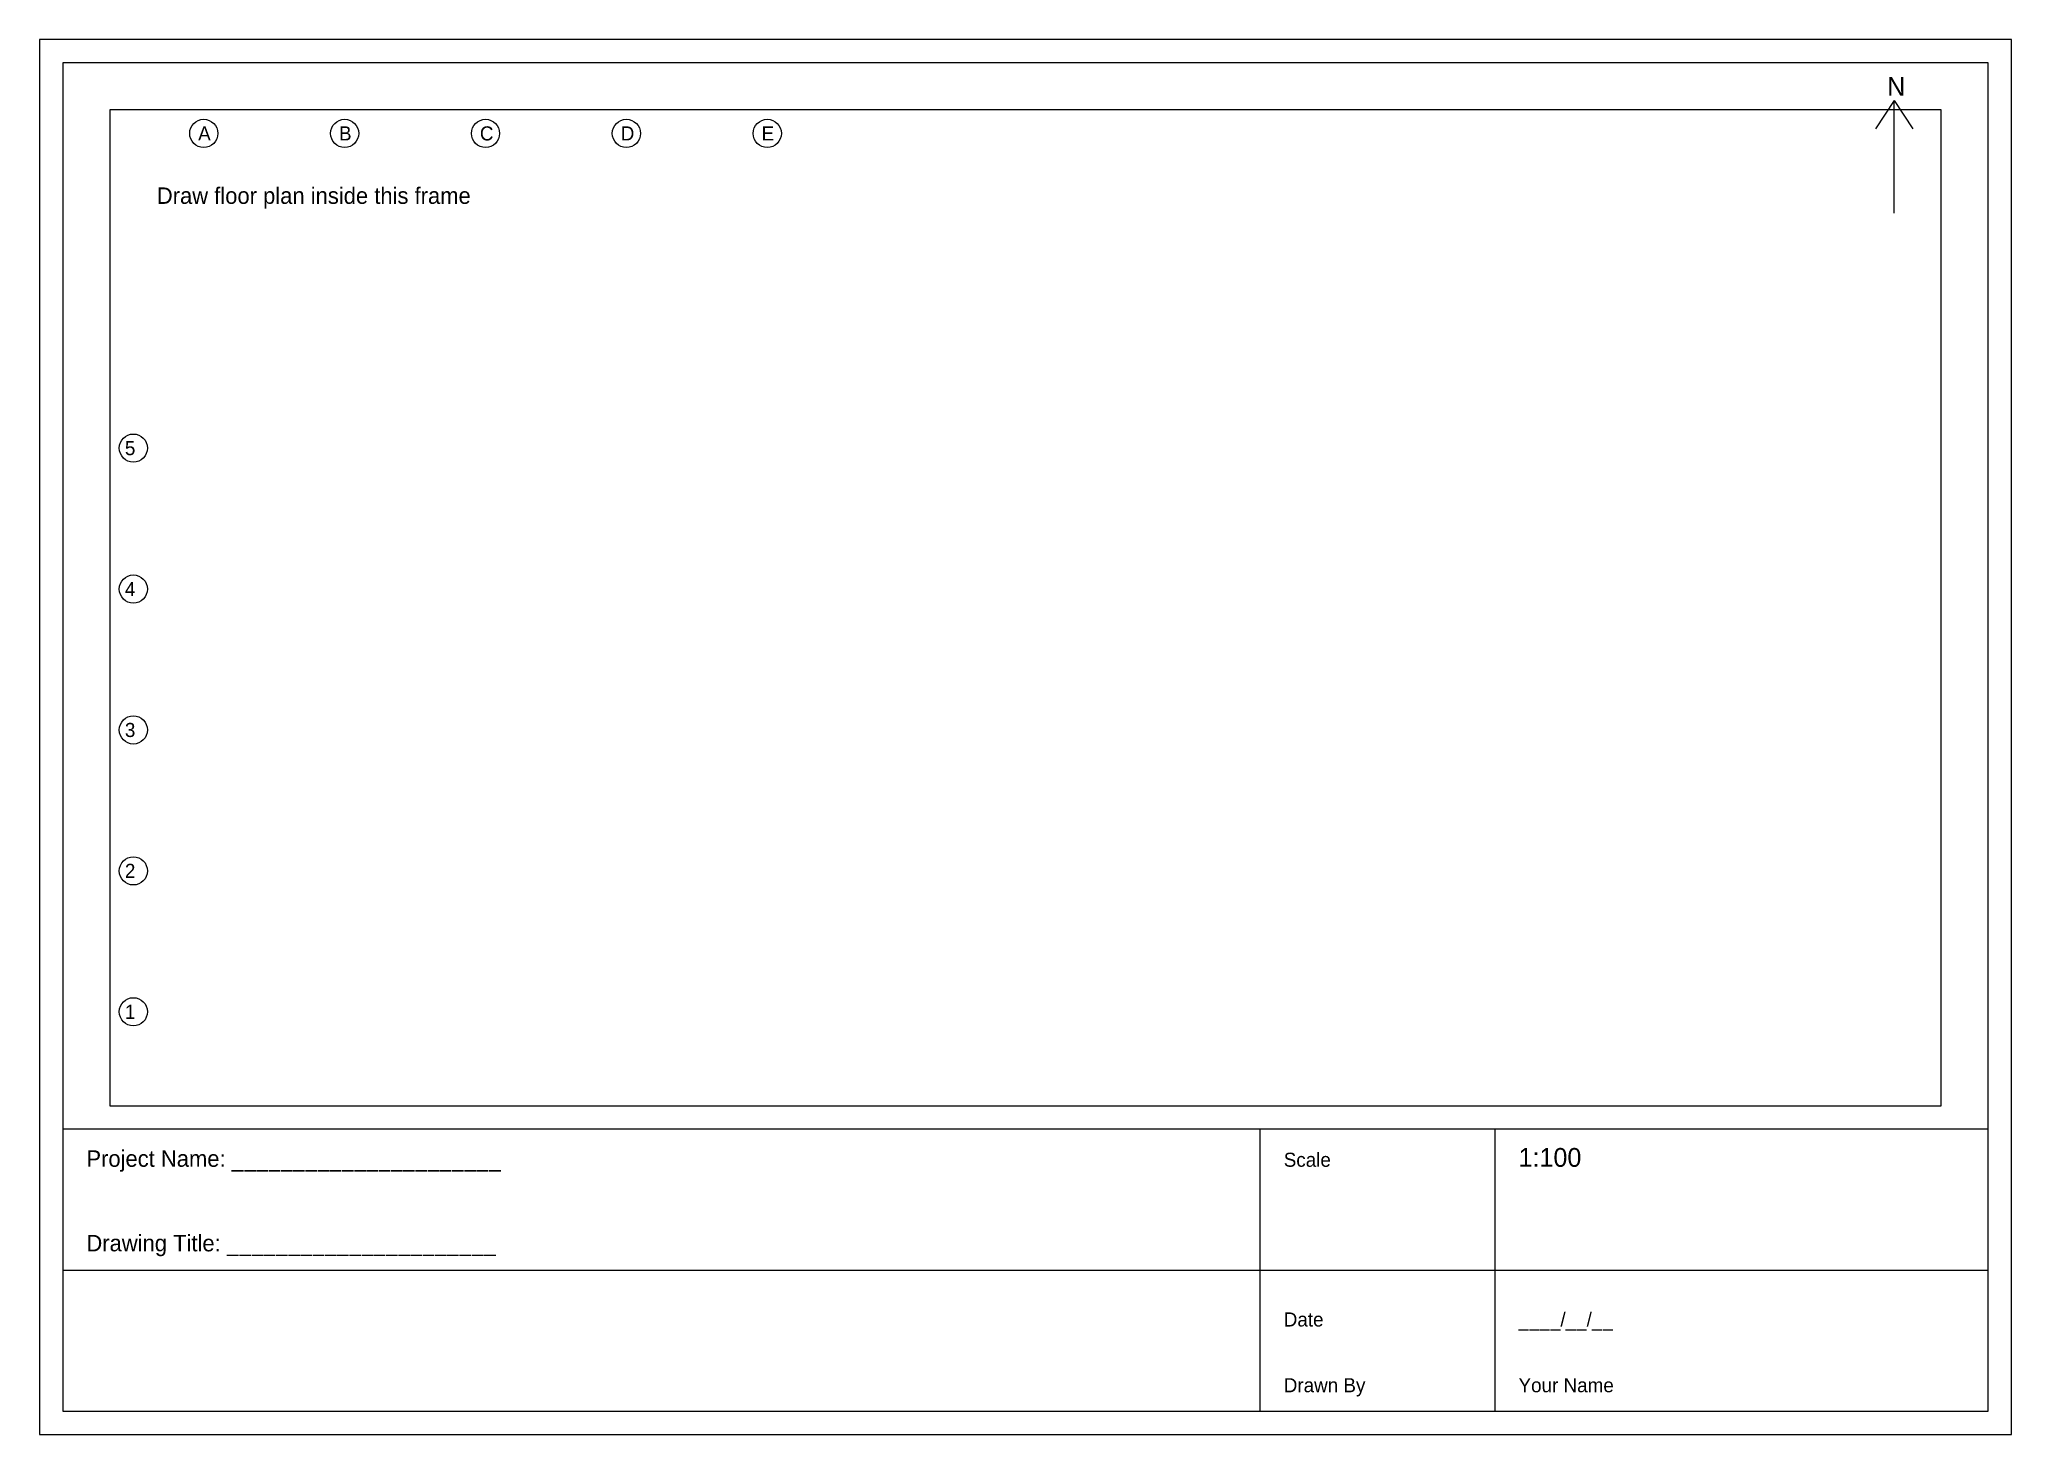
# Model space of a CAD drawing. Header units: millimetres. Extents: x 0 to 420, y 0 to 297.
import ezdxf

# ---------------------------------------------------------------- set-up
doc = ezdxf.new("R2010")
doc.units = ezdxf.units.MM

msp = doc.modelspace()

# ---------------------------------------------------------------- linework, layer by layer
at = {"color": 1}
for p, q in [((395, 284), (391, 278)), ((395, 260), (395, 284)), ((395, 284), (399, 278))]:
    msp.add_line(p, q, dxfattribs=at)
at = {"color": 2}
for p, q in [((260, 5), (260, 65)), ((310, 5), (310, 65)), ((5, 35), (415, 35))]:
    msp.add_line(p, q, dxfattribs=at)
at = {"color": 7}
for points in [[(0, 0), (420, 0), (420, 297), (0, 297), (0, 0)], [(5, 5), (415, 5), (415, 292), (5, 292), (5, 5)]]:
    msp.add_lwpolyline(points, dxfattribs=at)
at = {"color": 5}
msp.add_lwpolyline([(15, 70), (405, 70), (405, 282), (15, 282), (15, 70)], dxfattribs=at)
at = {"color": 2}
msp.add_lwpolyline([(5, 5), (415, 5), (415, 65), (5, 65), (5, 5)], dxfattribs=at)
at = {"color": 6}
for centre in [(35, 277), (65, 277), (95, 277), (125, 277), (155, 277), (20, 210), (20, 180), (20, 150), (20, 120), (20, 90)]:
    msp.add_circle(centre, 3, dxfattribs=at)

# ---------------------------------------------------------------- texts
at = {"color": 1}
for s, height, p in [('N', 4, (393.5, 285)), ('1:100', 4, (315, 57)), ('____/__/__', 3, (315, 23)), ('Your Name', 3, (315, 9))]:
    msp.add_text(s, height=height, dxfattribs=at).set_placement(p)
at = {"color": 6}
for s, p in [('A', (33.8, 275.5)), ('B', (63.8, 275.5)), ('C', (93.8, 275.5)), ('D', (123.8, 275.5)), ('E', (153.8, 275.5)), ('5', (18.2, 208.5)), ('4', (18.2, 178.5)), ('3', (18.2, 148.5)), ('2', (18.2, 118.5)), ('1', (18.2, 88.5))]:
    msp.add_text(s, height=3, dxfattribs=at).set_placement(p)
at = {"color": 3}
msp.add_text('Draw floor plan inside this frame', height=3.5, dxfattribs=at).set_placement((25, 262))
at = {"color": 2}
for s, height, p in [('Project Name: ______________________', 3.5, (10, 57)), ('Scale', 3, (265, 57)), ('Drawing Title: ______________________', 3.5, (10, 39)), ('Date', 3, (265, 23)), ('Drawn By', 3, (265, 9))]:
    msp.add_text(s, height=height, dxfattribs=at).set_placement(p)

doc.saveas('drawing.dxf')
